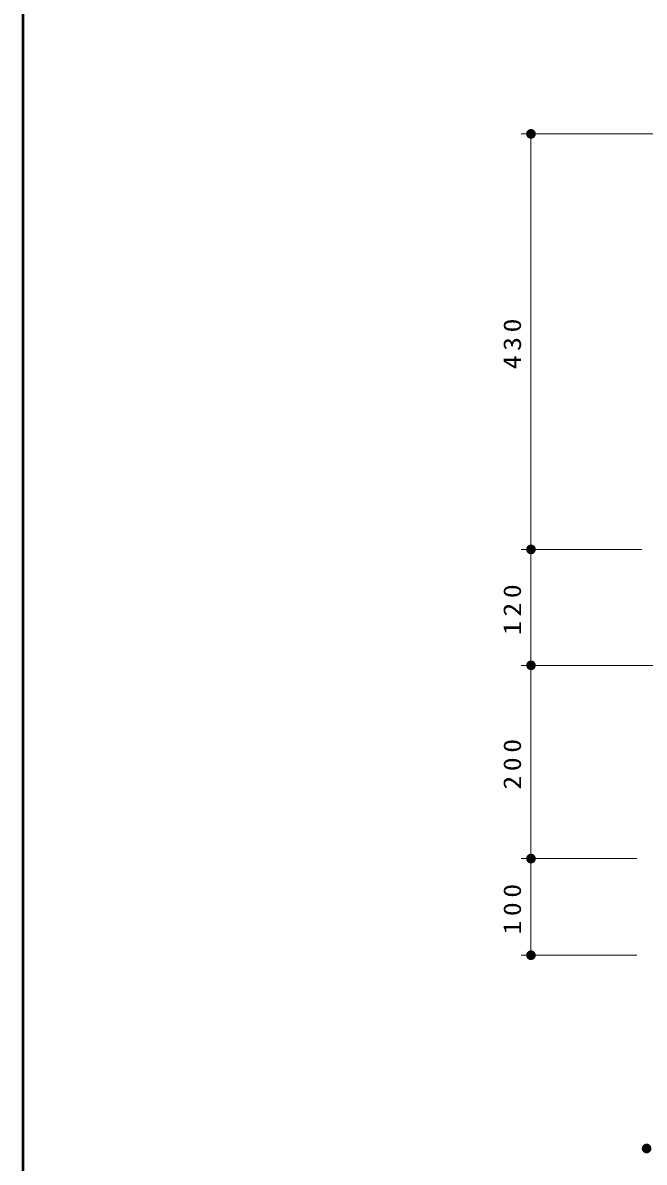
# Model space of a CAD drawing. Units: millimetres on the paper, scale 1:10. Extents: x -385 to 0, y 0 to 267.
# Drawn here: x -385 to -320.7, y 59.6 to 177.5 of the extents above; entities that cross this region are included whole.
import ezdxf

# ---------------------------------------------------------------- set-up
doc = ezdxf.new("R2010")
doc.units = ezdxf.units.MM
doc.layers.add('LY_1', color=7, linetype='Continuous', lineweight=25)
doc.layers.add('LY_2', color=7, linetype='Continuous', lineweight=13)
doc.styles.add('ＭＳ ゴシック', font='')
doc.styles.get('ＭＳ ゴシック').set_extended_font_data('MS Gothic')

# ---------------------------------------------------------------- blocks, each defined once
blk = doc.blocks.new('filled_dot')
at = {"color": 0, "linetype": 'Continuous', "lineweight": -2, "const_width": 1.25}
blk.add_lwpolyline([(-0.625, 0, 1), (0.625, 0, 1)], format="xyb", close=True, dxfattribs=at)

msp = doc.modelspace()

# ---------------------------------------------------------------- linework, layer by layer
at = {"layer": 'LY_1', "lineweight": 13}
for p, q in [((-315.761, 166.005), (-333.424, 166.005)), ((-332.424, 166.005), (-332.424, 123.005)), ((-320.959, 123.005), (-333.424, 123.005)), ((-332.424, 111.005), (-332.424, 123.005)), ((-316.459, 111.005), (-333.424, 111.005)), ((-332.424, 91.005), (-332.424, 111.005)), ((-321.459, 91.005), (-333.424, 91.005)), ((-332.424, 81.005), (-332.424, 91.005)), ((-321.459, 81.005), (-333.424, 81.005))]:
    msp.add_line(p, q, dxfattribs=at)
at = {"layer": 'LY_2', "lineweight": 50}
msp.add_line((-385, 267), (-385, 0), dxfattribs=at)

# ---------------------------------------------------------------- block references
at = {"layer": 'LY_1', "lineweight": 13, "xscale": 0.4, "yscale": 0.4}
for p, rotation in [((-332.424, 166.005), 270), ((-332.424, 123.005), 90), ((-332.424, 123.005), 270), ((-332.424, 111.005), 90), ((-332.424, 111.005), 270), ((-332.424, 91.005), 90), ((-332.424, 91.005), 270), ((-332.424, 81.005), 90)]:
    msp.add_blockref('filled_dot', p, dxfattribs=dict(at, rotation=rotation))
msp.add_blockref('filled_dot', (-320.459, 61.005), dxfattribs=at)

# ---------------------------------------------------------------- texts
at = {"layer": 'LY_1', "char_height": 1.833, "attachment_point": 8, "rotation": 90, "style": 'ＭＳ ゴシック'}
for s, insert in [('\\T1.33;\\W1.15;430', (-333.424, 144.505)), ('\\T1.33;\\W1.15;120', (-333.424, 117.005)), ('\\T1.33;\\W1.15;200', (-333.424, 101.005)), ('\\T1.33;\\W1.15;100', (-333.424, 86.005))]:
    msp.add_mtext(s, dxfattribs=dict(at, insert=insert))

doc.saveas('drawing.dxf')
